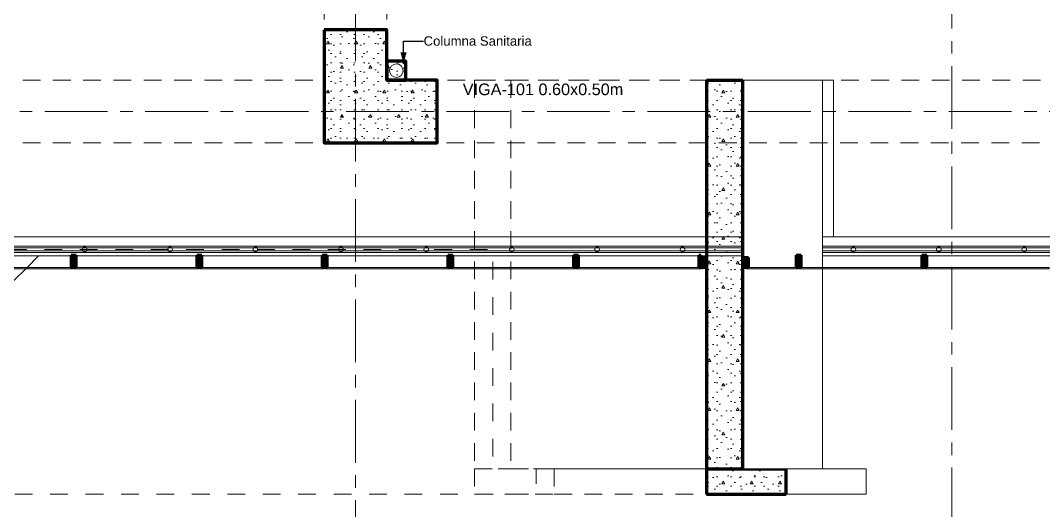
# Model space of a CAD drawing. Header units: inches. Extents: x -19 to 5698, y -728 to 92.
# Drawn here: x 291.15 to 299.3, y 4.27 to 8.18 of the extents above; entities that cross this region are included whole.
import ezdxf

# ---------------------------------------------------------------- set-up
doc = ezdxf.new("R2010")
doc.units = ezdxf.units.IN
doc.header["$MEASUREMENT"] = 0
doc.set_wipeout_variables(frame=1)
for name, pattern in [('Hidden Line', [0.195611, 0.141111, -0.0545]), ('Línea Oculta', [0.195611, 0.141111, -0.0545]), ('Punto & Raya', [0.65, 0.5, -0.075, 0, -0.075]), ('Rayas', [0.282222, 0.141111, -0.141111]), ('Wipeout_Contour', [1, 0, -1])]:
    doc.linetypes.add(name, pattern=pattern)
doc.layers.get('0').update_dxf_attribs({"color": 61})
for name, color, linetype in [('02 _ ARQ _ ALB _ Ejes Generales', 251, 'Continuous'), ('02 _ ARQ _ ZON _ Espacio.3D', 7, 'Continuous'), ('08 _ STR _ EXT _ 06 Columnas', 7, 'Continuous'), ('08 _ STR _ EXT _ 07 Losa Aligerada', 7, 'Continuous'), ('08 _ STR _ EXT _ 08 Placas Inclinadas', 7, 'Continuous'), ('08 _ STR _ EXT _ 09 Vigas', 251, 'Continuous'), ('Acabado - Muros', 7, 'Continuous'), ('Estructura - 04 MURO', 7, 'Continuous'), ('Estructura - Carga', 7, 'Continuous'), ('Interior - Escaleras & Barandillas', 7, 'Continuous'), ('Marcador - Secciones', 7, 'Continuous'), ('MEP - HVAC', 7, 'Continuous'), ('Notas - Etiquetas', 7, 'Continuous')]:
    doc.layers.add(name, color=color, linetype=linetype)
doc.styles.add('Estilo_Generado_4', font='swisse.ttf')
doc.dimstyles.new('Estilo_Generado__8', dxfattribs={"dimtxt": 0.18, "dimasz": 0.0912, "dimexe": 0.18, "dimexo": 0.0625, "dimgap": 0, "dimtad": 0, "dimtih": 1, "dimtoh": 1, "dimdec": 4, "dimzin": 0, "dimdsep": 46, "dimcen": 0.09, "dimadec": 0, "dimazin": 0, "dimtfac": 1, "dimtdec": 4, "dimtmove": 0, "dimatfit": 3, "dimldrblk": 'ARROWHEAD_5', "dimfxl": 1, "dimtolj": 1, "dimtzin": 0, "dimarcsym": 0})
pattern_1 = [(0, (277.50006, 1e-08), (0, 0.3897114), [0.024375, -0.200625]), (0, (277.61256, 0.19486), (0, 0.3897114), [0.024375, -0.200625]), (60, (277.50006, 1e-08), (-0.3375, 0.194856), [0.024375, -0.200625]), (60, (277.72506, 1e-08), (-0.3375, 0.194856), [0.024375, -0.200625]), (120, (277.52444, 1e-08), (0.3375, 0.194856), [0.024375, -0.200625]), (120, (277.74944, 1e-08), (0.3375, 0.194856), [0.024375, -0.200625]), (0, (277.50006, 0.0375), (0, 0.075), [0, -0.075, 0, -0.1125]), (45, (277.53756, 0.0375), (-0.053033, 0.053033), [0, -0.05625, 0, -0.09375])]

# ---------------------------------------------------------------- blocks, each defined once
blk = doc.blocks.new('ARROWHEAD_5')
at = {"linetype": 'Continuous', "lineweight": 0}
blk.add_hatch(color=0, dxfattribs=at).paths.add_polyline_path([(-1, 0.2679), (0, 0), (-1, -0.2679)])
at = {"color": 0, "linetype": 'Continuous', "lineweight": 0}
blk.add_line((0, 0), (-1, 0), dxfattribs=at)

msp = doc.modelspace()

# ---------------------------------------------------------------- hatches: boundary and pattern name
at = {"layer": '08 _ STR _ EXT _ 06 Columnas', "linetype": 'Continuous', "lineweight": 9}
h = msp.add_hatch(dxfattribs=at)
h.set_pattern_fill('HORMIGÓN_EN_MASA_0002', style=0, pattern_type=2)
h.set_pattern_definition(pattern_1)
h.paths.add_polyline_path([(293.57, 8.1), (293.57, 7.2), (294.47, 7.2), (294.47, 7.7), (294.07, 7.7), (294.07, 8.1)])
at = {"layer": 'Acabado - Muros', "linetype": 'Continuous', "lineweight": 0}
for points in [[(291.555, 6.305), (291.555, 6.205), (291.595, 6.205), (291.595, 6.305)], [(292.555, 6.305), (292.555, 6.205), (292.595, 6.205), (292.595, 6.305)], [(293.555, 6.305), (293.555, 6.205), (293.595, 6.205), (293.595, 6.305)], [(294.555, 6.305), (294.555, 6.205), (294.595, 6.205), (294.595, 6.305)], [(295.555, 6.305), (295.555, 6.205), (295.595, 6.205), (295.595, 6.305)], [(296.555, 6.305), (296.555, 6.205), (296.5693, 6.205), (296.5693, 6.305)], [(296.5693, 6.285), (296.5693, 6.205), (296.6155, 6.205), (296.6155, 6.285)]]:
    msp.add_hatch(color=254, dxfattribs=at).paths.add_polyline_path(points)
at = {"layer": 'Acabado - Muros', "linetype": 'Continuous', "lineweight": 9}
for points in [[(291.0479, 6.195), (291.57, 6.195), (291.57, 6.205), (291.0479, 6.205)], [(291.58, 6.195), (292.57, 6.195), (292.57, 6.205), (291.58, 6.205)], [(292.58, 6.195), (293.57, 6.195), (293.57, 6.205), (292.58, 6.205)], [(293.58, 6.195), (294.57, 6.195), (294.57, 6.205), (293.58, 6.205)], [(294.58, 6.195), (295.57, 6.195), (295.57, 6.205), (294.58, 6.205)], [(295.58, 6.195), (296.57, 6.195), (296.57, 6.205), (295.58, 6.205)], [(296.58, 6.195), (296.5866, 6.195), (296.5866, 6.205), (296.58, 6.205)], [(299.3438, 6.195), (299.3438, 6.205), (298.3538, 6.205), (298.3538, 6.195)]]:
    msp.add_hatch(color=250, dxfattribs=at).paths.add_polyline_path(points)
at = {"layer": 'Estructura - Carga', "linetype": 'Continuous', "lineweight": 13}
h = msp.add_hatch(dxfattribs=at)
h.set_pattern_fill('HORMIGÓN_ARMADO_0002', color=251, style=0, pattern_type=2)
h.set_pattern_definition([(0, (277.50006, 1e-08), (0, 0.311769), [0.03, -0.15]), (0, (277.59006, 0.1559), (0, 0.311769), [0.03, -0.15]), (60, (277.50006, 1e-08), (-0.27, 0.1558846), [0.03, -0.15]), (60, (277.68006, 1e-08), (-0.27, 0.1558846), [0.03, -0.15]), (120, (277.53006, 1e-08), (0.27, 0.1558846), [0.03, -0.15]), (120, (277.71006, 1e-08), (0.27, 0.1558846), [0.03, -0.15]), (0, (277.50006, 0.03), (0, 0.06), [0, -0.06, 0, -0.09]), (45, (277.53006, 0.03), (-0.0424264, 0.0424264), [0, -0.045, 0, -0.075])])
h.paths.add_polyline_path([(294.07, 7.7), (294.22, 7.7), (294.22, 7.85), (294.07, 7.85)])

# ---------------------------------------------------------------- linework, layer by layer
at = {"layer": '02 _ ARQ _ ALB _ Ejes Generales', "color": 251, "linetype": 'Punto & Raya', "lineweight": 13, "true_color": 0x636466}
msp.add_line((293.82, 3.05), (293.82, 44.9), dxfattribs=at)
at = {"layer": '02 _ ARQ _ ZON _ Espacio.3D', "color": 254, "linetype": 'Continuous', "lineweight": 0, "flags": 128}
msp.add_lwpolyline([(285.82, 11.584, 1.006545), (290.9535, 6.4505), (297.3949, 6.4505), (297.3958, 7.7), (297.6258, 7.7), (297.6258, 6.4505), (302.4195, 6.4505), (302.4195, 7.7), (302.995, 7.7), (302.995, 17.35), (301.67, 17.35), (301.67, 16.9001), (301.07, 16.9), (301.07, 16.2999), (300.57, 16.2998), (300.5701, 17.35), (297.5201, 17.35), (297.5201, 26.5963), (285.82, 26.5963), (285.82, 22.7663), (287.07, 22.7663), (287.07, 22.4977), (285.82, 22.4977)], format="xyb", close=True, dxfattribs=at)
at = {"layer": '08 _ STR _ EXT _ 06 Columnas', "color": 7, "linetype": 'Continuous', "lineweight": 80, "flags": 128}
msp.add_lwpolyline([(293.57, 8.1), (293.57, 7.2), (294.47, 7.2), (294.47, 7.7), (294.07, 7.7), (294.07, 8.1)], close=True, dxfattribs=at)
at = {"layer": '08 _ STR _ EXT _ 07 Losa Aligerada', "color": 7, "linetype": 'Rayas', "lineweight": 18, "flags": 128}
msp.add_lwpolyline([(283.7702, 20.4887), (283.7702, 4.4), (295.2587, 4.4), (295.2587, 4.6), (294.9123, 4.6), (294.9123, 6.35), (285.72, 6.35), (285.72, 20.0845), (283.9702, 20.0845), (283.9702, 20.4887)], close=True, dxfattribs=at)
at = {"layer": '08 _ STR _ EXT _ 08 Placas Inclinadas', "color": 251, "linetype": 'Línea Oculta', "lineweight": 13}
for p, q in [((295.0566, 7.7), (295.0566, 4.6)), ((295.403, 4.6), (295.403, 4.4))]:
    msp.add_line(p, q, dxfattribs=at)
at = {"layer": '08 _ STR _ EXT _ 08 Placas Inclinadas', "color": 7, "linetype": 'Continuous', "lineweight": 80}
for p, q in [((296.6155, 7.7), (296.6155, 4.6)), ((296.6155, 4.6), (296.6155, 4.4))]:
    msp.add_line(p, q, dxfattribs=at)
at = {"layer": '08 _ STR _ EXT _ 08 Placas Inclinadas', "color": 251, "linetype": 'Línea Oculta', "lineweight": 13, "flags": 128}
for points in [[(294.7679, 7.7), (294.7679, 4.6)], [(294.7679, 7.7), (295.0566, 7.7)], [(295.0566, 7.7), (296.6155, 7.7)], [(294.7679, 4.6), (294.7679, 4.4)], [(294.7679, 4.6), (295.403, 4.6)], [(294.7679, 4.6), (295.0566, 4.6)], [(295.0566, 4.6), (296.6155, 4.6)], [(295.403, 4.6), (296.6155, 4.6)], [(294.7679, 4.4), (295.403, 4.4)], [(295.403, 4.4), (296.6155, 4.4)]]:
    msp.add_lwpolyline(points, dxfattribs=at)
at = {"layer": '08 _ STR _ EXT _ 09 Vigas', "color": 251, "linetype": 'Hidden Line', "lineweight": 13, "true_color": 0x636466}
for p, q in [((293.57, 7.7), (293.57, 16.9)), ((294.07, 7.7), (294.07, 16.9)), ((287.07, 7.7), (293.57, 7.7)), ((294.07, 7.2), (293.57, 7.2))]:
    msp.add_line(p, q, dxfattribs=at)
at = {"layer": 'Acabado - Muros', "color": 7, "linetype": 'Continuous', "lineweight": 60}
for p, q in [((291.555, 6.305), (291.555, 6.205)), ((291.595, 6.305), (291.555, 6.305)), ((291.595, 6.305), (291.595, 6.205)), ((292.555, 6.305), (292.555, 6.205)), ((292.595, 6.305), (292.555, 6.305)), ((292.595, 6.305), (292.595, 6.205)), ((293.555, 6.305), (293.555, 6.205)), ((293.595, 6.305), (293.555, 6.305)), ((293.595, 6.305), (293.595, 6.205)), ((294.555, 6.305), (294.555, 6.205)), ((294.595, 6.305), (294.555, 6.305)), ((294.595, 6.305), (294.595, 6.205)), ((295.555, 6.305), (295.555, 6.205)), ((295.595, 6.305), (295.555, 6.305)), ((295.595, 6.305), (295.595, 6.205)), ((296.555, 6.305), (296.555, 6.205)), ((296.5693, 6.305), (296.555, 6.305)), ((296.5693, 6.305), (296.5693, 6.285)), ((296.6155, 6.285), (296.5693, 6.285)), ((296.6155, 6.285), (296.6155, 6.205)), ((291.595, 6.205), (291.555, 6.205)), ((292.595, 6.205), (292.555, 6.205)), ((293.595, 6.205), (293.555, 6.205)), ((294.595, 6.205), (294.555, 6.205)), ((295.595, 6.205), (295.555, 6.205)), ((296.5693, 6.205), (296.555, 6.205)), ((296.6155, 6.205), (296.5693, 6.205)), ((298.3688, 6.205), (298.3288, 6.205))]:
    msp.add_line(p, q, dxfattribs=at)
at = {"layer": 'Acabado - Muros', "color": 7, "linetype": 'Continuous', "lineweight": 13, "flags": 128}
for points in [[(291.0479, 6.195), (291.0479, 6.205), (291.57, 6.205), (291.57, 6.195)], [(291.58, 6.195), (291.58, 6.205), (292.57, 6.205), (292.57, 6.195)], [(292.58, 6.195), (292.58, 6.205), (293.57, 6.205), (293.57, 6.195)], [(293.58, 6.195), (293.58, 6.205), (294.57, 6.205), (294.57, 6.195)], [(294.58, 6.195), (294.58, 6.205), (295.57, 6.205), (295.57, 6.195)], [(295.58, 6.195), (295.58, 6.205), (296.57, 6.205), (296.57, 6.195)], [(296.58, 6.195), (296.58, 6.205), (296.5866, 6.205), (296.5866, 6.195)], [(299.3438, 6.195), (299.3438, 6.205), (298.3538, 6.205), (298.3538, 6.195)]]:
    msp.add_lwpolyline(points, close=True, dxfattribs=at)
at = {"layer": 'Estructura - 04 MURO', "color": 7, "linetype": 'Continuous', "lineweight": 13, "flags": 128}
for points in [[(297.3949, 6.45), (290.953, 6.45)], [(297.3949, 6.3), (297.3949, 6.45)], [(291.015, 6.3), (297.3949, 6.3)]]:
    msp.add_lwpolyline(points, dxfattribs=at)
at = {"layer": 'Estructura - Carga', "color": 7, "linetype": 'Continuous', "lineweight": 80, "flags": 128}
msp.add_lwpolyline([(294.07, 7.7), (294.22, 7.7), (294.22, 7.85), (294.07, 7.85)], close=True, dxfattribs=at)
at = {"layer": 'Interior - Escaleras & Barandillas', "color": 161, "linetype": 'Continuous', "lineweight": 13, "flags": 128}
for points in [[(291.6617, 6.3688, 1), (291.6617, 6.3313, 1)], [(292.3421, 6.3688, 1), (292.3421, 6.3313, 1)], [(293.0225, 6.3688, 1), (293.0225, 6.3313, 1)], [(293.7029, 6.3688, 1), (293.7029, 6.3313, 1)], [(294.3832, 6.3688, 1), (294.3832, 6.3313, 1)], [(295.0636, 6.3688, 1), (295.0636, 6.3313, 1)], [(295.744, 6.3688, 1), (295.744, 6.3313, 1)], [(296.4244, 6.3688, 1), (296.4244, 6.3313, 1)], [(297.1047, 6.3688, 1), (297.1047, 6.3313, 1)]]:
    msp.add_lwpolyline(points, format="xyb", close=True, dxfattribs=at)
at = {"layer": 'MEP - HVAC', "color": 7, "linetype": 'Continuous', "lineweight": 13, "flags": 128}
msp.add_lwpolyline([(294.145, 7.829, -1), (294.145, 7.721, -1)], format="xyb", close=True, dxfattribs=at)

# ---------------------------------------------------------------- texts
at = {"layer": 'Notas - Etiquetas', "color": 5, "linetype": 'Continuous', "lineweight": 35, "insert": (294.3617, 8.011), "char_height": 0.075, "attachment_point": 4, "style": 'Estilo_Generado_4'}
msp.add_mtext('\\A1;{\\pql;\\fSwis721 Ex BT|b0|i0|c0|p34;Columna Sanitaria}', dxfattribs=at)
at = {"layer": 'Notas - Etiquetas', "color": 171, "linetype": 'Continuous', "lineweight": 13, "insert": (294.6737, 7.6724), "char_height": 0.0925, "attachment_point": 1, "style": 'Estilo_Generado_4'}
msp.add_mtext('\\A1;{\\pql;\\fSwis721 Ex BT|b0|i0|c0|p34;VIGA-101\\fSwis721 Ex BT|b0|i0|c0|p34; \\fSwis721 Ex BT|b0|i0|c0|p34;0.60\\fSwis721 Ex BT|b0|i0|c0|p34;x\\fSwis721 Ex BT|b0|i0|c0|p34;0.50\\fSwis721 Ex BT|b0|i0|c0|p34;m}', dxfattribs=at)

# ---------------------------------------------------------------- leaders
at = {"layer": 'Notas - Etiquetas', "color": 144, "linetype": 'Continuous', "lineweight": 13, "annotation_type": 0, "has_hookline": 1, "text_width": 1.0171}
for points, hookline_direction in [([(294.2019, 7.8301), (294.2019, 8.011), (294.3617, 8.011)], 0), ([(300.5213, 7.85), (300.5213, 7.9917), (299.3668, 7.9917)], 1)]:
    msp.add_leader(points, dimstyle='Estilo_Generado__8', dxfattribs=dict(at, hookline_direction=hookline_direction))

# ---------------------------------------------------------------- wipeouts: each hides what was drawn before it
at = {"color": 254, "linetype": 'Wipeout_Contour', "lineweight": 0, "ltscale": 9728.997289}
msp.add_wipeout([(297.8856, 4.4), (297.8856, 4.6), (297.2506, 4.6), (297.2506, 4.4)], dxfattribs=at).dxf.layer = '08 _ STR _ EXT _ 08 Placas Inclinadas'

# ---------------------------------------------------------------- next in the draw order: hatches: boundary and pattern name
at = {"layer": '08 _ STR _ EXT _ 08 Placas Inclinadas', "linetype": 'Continuous', "lineweight": 9}
h = msp.add_hatch(dxfattribs=at)
h.set_pattern_fill('HORMIGÓN_EN_MASA_0002', color=250, style=0, pattern_type=2)
h.set_pattern_definition(pattern_1)
h.paths.add_polyline_path([(296.6155, 4.6), (296.6155, 4.4), (297.2506, 4.4), (297.2506, 4.6)])

# ---------------------------------------------------------------- next in the draw order: linework, layer by layer
at = {"layer": '08 _ STR _ EXT _ 08 Placas Inclinadas', "color": 7, "linetype": 'Continuous', "lineweight": 80}
msp.add_line((297.2506, 4.4), (297.2506, 4.6), dxfattribs=at)
at = {"layer": '08 _ STR _ EXT _ 08 Placas Inclinadas', "color": 7, "linetype": 'Continuous', "lineweight": 80, "flags": 128}
for points in [[(296.6155, 4.6), (297.2506, 4.6)], [(296.6155, 4.4), (297.2506, 4.4)]]:
    msp.add_lwpolyline(points, dxfattribs=at)
at = {"layer": '08 _ STR _ EXT _ 08 Placas Inclinadas', "color": 7, "linetype": 'Continuous', "lineweight": 13, "flags": 128}
for points in [[(297.2506, 4.6), (297.8856, 4.6)], [(297.8856, 4.4), (297.8856, 4.6)], [(297.2506, 4.4), (297.8856, 4.4)]]:
    msp.add_lwpolyline(points, dxfattribs=at)

# ---------------------------------------------------------------- next in the draw order: wipeouts: each hides what was drawn before it
at = {"color": 254, "linetype": 'Wipeout_Contour', "lineweight": 0, "ltscale": 9737.847404}
msp.add_wipeout([(302.0137, 6.45), (297.5392, 6.45), (297.5392, 6.3), (302.0137, 6.3)], dxfattribs=at).dxf.layer = 'Estructura - 04 MURO'

# ---------------------------------------------------------------- next in the draw order: hatches: boundary and pattern name
at = {"layer": 'Acabado - Muros', "linetype": 'Continuous', "lineweight": 0}
msp.add_hatch(color=254, dxfattribs=at).paths.add_polyline_path([(298.3688, 6.305), (298.3288, 6.305), (298.3288, 6.205), (298.3688, 6.205)])

# ---------------------------------------------------------------- next in the draw order: linework, layer by layer
at = {"layer": '08 _ STR _ EXT _ 07 Losa Aligerada', "color": 7, "linetype": 'Continuous', "lineweight": 18, "flags": 128}
msp.add_lwpolyline([(285.67, 33.9), (285.67, 21.2663), (285.72, 21.2663), (285.72, 11.97, 1.049431), (291.2937, 6.3), (302.1003, 6.3)], format="xyb", dxfattribs=at)
at = {"layer": 'Acabado - Muros', "color": 7, "linetype": 'Continuous', "lineweight": 60}
for p, q in [((298.3688, 6.305), (298.3288, 6.305)), ((298.3288, 6.305), (298.3288, 6.205)), ((298.3688, 6.305), (298.3688, 6.205))]:
    msp.add_line(p, q, dxfattribs=at)
at = {"layer": 'Estructura - 04 MURO', "color": 7, "linetype": 'Continuous', "lineweight": 13, "flags": 128}
for points in [[(302.0137, 6.45), (297.5392, 6.45)], [(297.5392, 6.45), (297.5392, 6.3)], [(297.5392, 6.3), (302.0137, 6.3)]]:
    msp.add_lwpolyline(points, dxfattribs=at)
at = {"layer": 'Interior - Escaleras & Barandillas', "color": 161, "linetype": 'Continuous', "lineweight": 13}
for p, q in [((301.8674, 6.3625), (290.9762, 6.3625)), ((301.8674, 6.3625), (290.9762, 6.3625)), ((301.8674, 6.3625), (290.9762, 6.3625)), ((301.8674, 6.375), (291.0439, 6.375)), ((290.9865, 6.3375), (301.8674, 6.3375)), ((290.9865, 6.3375), (301.8674, 6.3375)), ((290.9865, 6.3375), (301.8674, 6.3375)), ((291.0439, 6.325), (301.8674, 6.325))]:
    msp.add_line(p, q, dxfattribs=at)
at = {"layer": 'Interior - Escaleras & Barandillas', "color": 161, "linetype": 'Continuous', "lineweight": 13, "flags": 128}
for points in [[(297.7851, 6.3688, 1), (297.7851, 6.3313, 1)], [(298.4655, 6.3688, 1), (298.4655, 6.3313, 1)], [(299.1459, 6.3688, 1), (299.1459, 6.3313, 1)]]:
    msp.add_lwpolyline(points, format="xyb", close=True, dxfattribs=at)
at = {"layer": 'Marcador - Secciones', "color": 251, "linetype": 'Punto & Raya', "lineweight": 13, "true_color": 0x636466}
msp.add_line((298.5701, 46.2111), (298.5701, 0.8878), dxfattribs=at)

# ---------------------------------------------------------------- next in the draw order: wipeouts: each hides what was drawn before it
at = {"color": 254, "linetype": 'Wipeout_Contour', "lineweight": 0, "ltscale": 9727.628023}
msp.add_wipeout([(297.5392, 4.6), (297.5392, 7.7), (296.9041, 7.7), (296.9041, 4.6)], dxfattribs=at).dxf.layer = '08 _ STR _ EXT _ 08 Placas Inclinadas'

# ---------------------------------------------------------------- next in the draw order: hatches: boundary and pattern name
at = {"layer": '08 _ STR _ EXT _ 08 Placas Inclinadas', "linetype": 'Continuous', "lineweight": 9}
h = msp.add_hatch(dxfattribs=at)
h.set_pattern_fill('HORMIGÓN_EN_MASA_0002', color=250, style=0, pattern_type=2)
h.set_pattern_definition(pattern_1)
h.paths.add_polyline_path([(296.6155, 7.7), (296.6155, 4.6), (296.9041, 4.6), (296.9041, 7.7)])
at = {"layer": 'Acabado - Muros', "linetype": 'Continuous', "lineweight": 0}
for points in [[(296.9503, 6.285), (296.9041, 6.285), (296.9041, 6.205), (296.9503, 6.205)], [(297.3688, 6.305), (297.3288, 6.305), (297.3288, 6.205), (297.3688, 6.205)]]:
    msp.add_hatch(color=254, dxfattribs=at).paths.add_polyline_path(points)
at = {"layer": 'Acabado - Muros', "linetype": 'Continuous', "lineweight": 9}
for points in [[(297.3438, 6.195), (297.3438, 6.205), (296.933, 6.205), (296.933, 6.195)], [(298.3438, 6.195), (298.3438, 6.205), (297.3538, 6.205), (297.3538, 6.195)]]:
    msp.add_hatch(color=250, dxfattribs=at).paths.add_polyline_path(points)

# ---------------------------------------------------------------- next in the draw order: linework, layer by layer
at = {"layer": '02 _ ARQ _ ALB _ Ejes Generales', "color": 251, "linetype": 'Punto & Raya', "lineweight": 13, "true_color": 0x636466}
msp.add_line((283.3455, 7.45), (332.07, 7.45), dxfattribs=at)
at = {"layer": '08 _ STR _ EXT _ 08 Placas Inclinadas', "color": 7, "linetype": 'Continuous', "lineweight": 80}
msp.add_line((296.9041, 4.6), (296.9041, 7.7), dxfattribs=at)
at = {"layer": '08 _ STR _ EXT _ 08 Placas Inclinadas', "color": 7, "linetype": 'Continuous', "lineweight": 80, "flags": 128}
for points in [[(296.6155, 7.7), (296.9041, 7.7)], [(296.6155, 4.6), (296.9041, 4.6)]]:
    msp.add_lwpolyline(points, dxfattribs=at)
at = {"layer": '08 _ STR _ EXT _ 08 Placas Inclinadas', "color": 7, "linetype": 'Continuous', "lineweight": 13, "flags": 128}
for points in [[(296.9041, 7.7), (297.5392, 7.7)], [(297.5392, 4.6), (297.5392, 7.7)], [(296.9041, 4.6), (297.5392, 4.6)]]:
    msp.add_lwpolyline(points, dxfattribs=at)
at = {"layer": '08 _ STR _ EXT _ 09 Vigas', "color": 251, "linetype": 'Hidden Line', "lineweight": 13, "true_color": 0x636466}
for p, q in [((294.07, 7.7), (300.57, 7.7)), ((287.07, 7.2), (329.07, 7.2))]:
    msp.add_line(p, q, dxfattribs=at)
at = {"layer": 'Acabado - Muros', "color": 7, "linetype": 'Continuous', "lineweight": 60}
for p, q in [((296.9041, 6.285), (296.9041, 6.205)), ((296.9503, 6.285), (296.9041, 6.285)), ((296.9503, 6.285), (296.9503, 6.205)), ((297.3688, 6.305), (297.3288, 6.305)), ((297.3288, 6.305), (297.3288, 6.205)), ((297.3688, 6.305), (297.3688, 6.205)), ((296.9503, 6.205), (296.9041, 6.205)), ((297.3688, 6.205), (297.3288, 6.205))]:
    msp.add_line(p, q, dxfattribs=at)
at = {"layer": 'Acabado - Muros', "color": 7, "linetype": 'Continuous', "lineweight": 13, "flags": 128}
for points in [[(297.3438, 6.195), (297.3438, 6.205), (296.933, 6.205), (296.933, 6.195)], [(298.3438, 6.195), (298.3438, 6.205), (297.3538, 6.205), (297.3538, 6.195)]]:
    msp.add_lwpolyline(points, close=True, dxfattribs=at)

doc.saveas('drawing.dxf')
